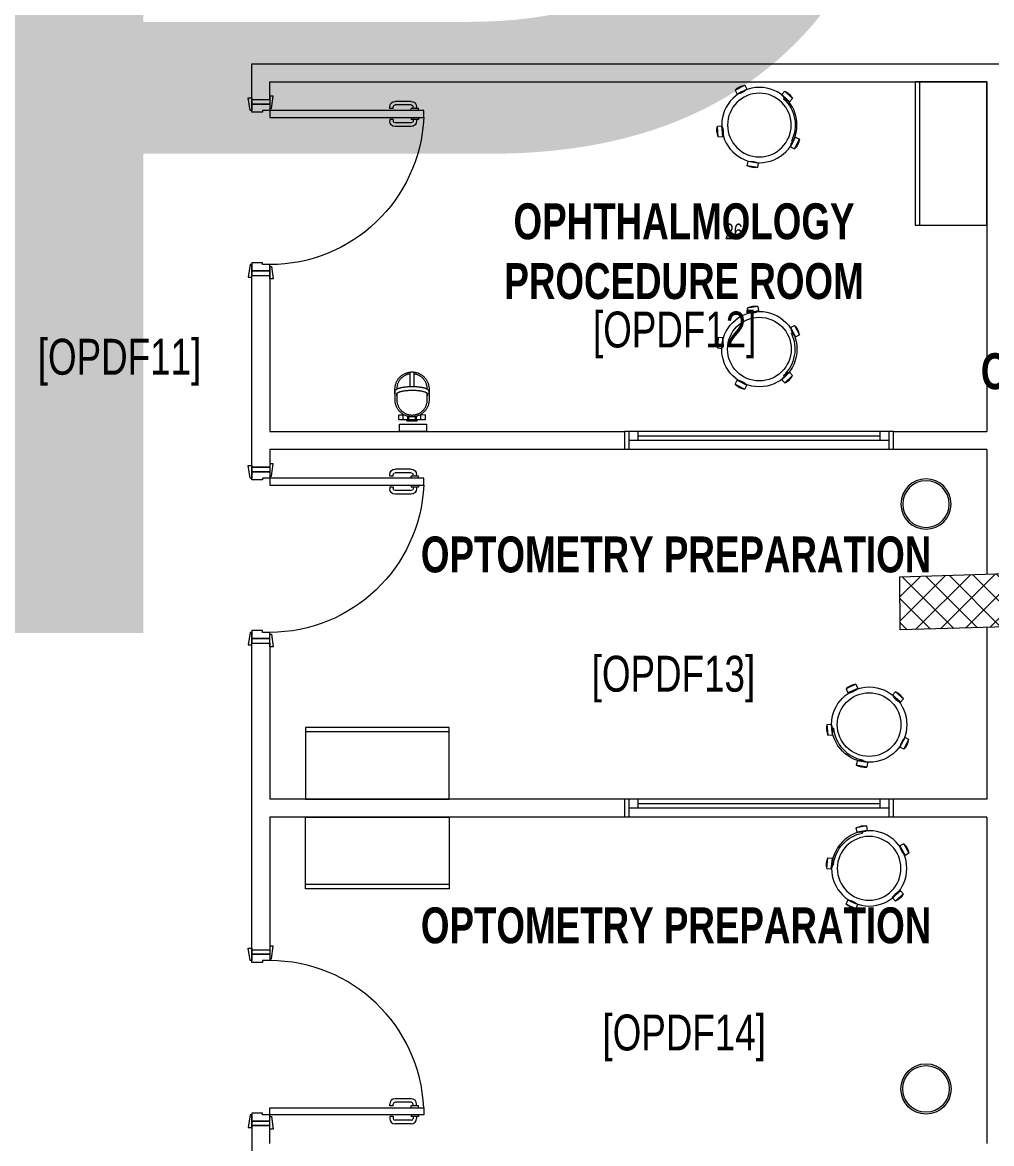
# Model space of a CAD drawing. Header units: millimetres. Extents: x -2143172 to 5255, y -610845 to 279739.
# Drawn here: x -1254470 to -1249064, y -28435 to -22184 of the extents above; entities that cross this region are included whole.
import ezdxf

# ---------------------------------------------------------------- set-up
doc = ezdxf.new("R2010")
doc.units = ezdxf.units.MM
doc.header["$LTSCALE"] = 30
doc.layers.get('0').update_dxf_attribs({"lineweight": 5})
for name, color, linetype, lineweight in [('72_EGR_BASE_TEXT', 7, 'Continuous', 5), ('72_EGR_EQP_TAG', 142, 'Continuous', 5), ('Aluminum', 7, 'Continuous', 5), ('C-HYDR-CTCH', 6, 'Continuous', 5), ('Hatch', 252, 'Continuous', 5), ('LOADING', 163, 'Continuous', 5), ('Structure', 20, 'Continuous', 5), ('Title', 7, 'Continuous', 5), ('Walls', 32, 'Continuous', 5)]:
    doc.layers.add(name, color=color, linetype=linetype, lineweight=lineweight)
doc.layers.add('Wooden Joinery', color=7, linetype='Continuous', lineweight=5, true_color=0x521300)
doc.styles.get("Standard").update_dxf_attribs({"font": ''})
doc.styles.add('X3G_ENTITY_257CFD', font='swisscl.ttf', dxfattribs={"height": 200})
doc.styles.add('X3G_ENTITY_9EC9', font='swisscl.ttf', dxfattribs={"height": 0.2})
doc.styles.add('X3G_ENTITY_9F38', font='swisscl.ttf', dxfattribs={"height": 0.2})
doc.styles.get('Standard').set_extended_font_data('@Arial Unicode MS')

# ---------------------------------------------------------------- blocks, each defined once
blk = doc.blocks.new('A$C72370EFE')
at = {"layer": 'Wooden Joinery'}
for p, q in [((-0.01, -0.04), (-0.02, -0.04)), ((-0.01, -0.06), (-0.02, -0.06)), ((-0.01, -0.03), (-0.01, -0.07)), ((0, -0.03), (-0.01, -0.03)), ((0.04, -0.03), (0.05, -0.03)), ((0.05, -0.03), (0.05, -0.07)), ((0.05, -0.04), (0.06, -0.04)), ((0.05, -0.06), (0.06, -0.06)), ((-0.05, -0.07), (-0.05, -0.16)), ((-0.03, -0.07), (-0.03, -0.16)), ((0, -0.07), (-0.01, -0.07)), ((0.04, -0.07), (0.05, -0.07)), ((0.07, -0.07), (0.07, -0.16)), ((0.09, -0.07), (0.09, -0.16)), ((-0.01, -0.17), (-0.02, -0.17)), ((-0.01, -0.17), (-0.01, -0.19)), ((0.05, -0.17), (0.06, -0.17)), ((0.05, -0.17), (0.05, -0.19)), ((-0.01, -0.19), (-0.02, -0.19)), ((0.05, -0.19), (0.06, -0.19))]:
    blk.add_line(p, q, dxfattribs=at)
for centre, radius, start, end in [((-0.02, -0.07), 0.03, 90, 180), ((-0.02, -0.07), 0.01, 90, 180), ((0.06, -0.07), 0.03, 0, 90), ((0.06, -0.07), 0.01, 0, 90), ((-0.02, -0.16), 0.03, 180, 270), ((-0.02, -0.16), 0.01, 180, 270), ((0.06, -0.16), 0.01, 270, 0), ((0.06, -0.16), 0.03, 270, 0)]:
    blk.add_arc(centre, radius, start, end, dxfattribs=at)
blk = doc.blocks.new('A$C5DAD61B4')
at = {"layer": 'Wooden Joinery'}
for points in [[(80, 959.1), (80, 969.1), (10, 979.1), (10, 959.1)], [(940, 959.1), (940, 969.1), (1010, 979.1), (1010, 959.1)], [(70, 859.1), (70, 849.1), (0, 839.1), (0, 859.1)], [(120, 859.1), (120, 0), (80, 0), (80, 859.1)], [(950, 859.1), (950, 849.1), (1020, 839.1), (1020, 859.1)]]:
    blk.add_lwpolyline(points, close=True, dxfattribs=at)
for points in [[(45, 859.1), (45, 959.1), (20, 959.1), (20, 859.1), (45, 859.1)], [(45, 859.1), (80, 859.1), (80, 899.1), (90, 899.1), (90, 959.1), (45, 959.1), (45, 859.1)], [(975, 859.1), (940, 859.1), (940, 899.1), (930, 899.1), (930, 959.1), (975, 959.1), (975, 859.1)], [(975, 859.1), (975, 959.1), (1000, 959.1), (1000, 859.1), (975, 859.1)]]:
    blk.add_lwpolyline(points, dxfattribs=at)
blk.add_arc((80, 859.1), 860, 272.66603, 0, dxfattribs=at)
at = {"layer": 'Wooden Joinery', "xscale": 999.9999999998854, "yscale": 999.9999999998854, "zscale": 999.9999999998854, "rotation": 180}
blk.add_blockref('A$C72370EFE', (120, 0), dxfattribs=at)
blk = doc.blocks.new('A$C47696aed')
at = {"layer": 'Hatch'}
h = blk.add_hatch(dxfattribs=at)
h.set_pattern_fill('ANSI37', color=256, scale=30)
h.paths.add_polyline_path([(50952.7, 21917.9), (50348.7, 21909.7), (50352.6, 21621.3), (50956.6, 21629.5)])
h.paths.add_polyline_path([(43791.9, 21910.1), (43208.4, 21904.7), (43188.5, 21613.3), (43772, 21618.7)])
h.paths.add_polyline_path([(29414.9, 21902.8), (28815.8, 21898.7), (28810.1, 21605.6), (29409.2, 21609.7)])
h.paths.add_polyline_path([(36600.2, 21904.9), (35999, 21897.4), (35990.7, 21611.8), (36591.9, 21619.3)])
h.paths.add_polyline_path([(22195.7, 21912), (21589.3, 21890.2), (21603.8, 21597.6), (22210.2, 21619.5)])
h.paths.add_polyline_path([(15459.1, 21901.7), (14237.2, 21925.6), (14230.7, 21629.5), (15452.7, 21605.5)])
h.paths.add_polyline_path([(15473.2, 14701.6), (14258.2, 14685.8), (14244.7, 14393.4), (15459.7, 14409.1)])
h.paths.add_polyline_path([(15447.1, 7508.4), (14244, 7492.4), (14238.3, 7199.4), (15441.4, 7215.3)])
h.paths.add_polyline_path([(15465.6, 309.7), (14269, 298.3), (14271.8, 3.8), (15468.5, 15.2)])
h.paths.add_polyline_path([(7830.6, 311.8), (7227.1, 308.1), (7237.7, 22.6), (7841.3, 26.3)])
h.paths.add_polyline_path([(7815.2, 7509.8), (7218.4, 7511.4), (7218.2, 7210.2), (7815.1, 7208.6)])
h.paths.add_polyline_path([(7825.1, 14699.4), (7205.8, 14700.6), (7195.2, 14397.6), (7814.5, 14396.4)])
h.paths.add_polyline_path([(7801.7, 21878.7), (7201.1, 21893.2), (7197.5, 21603.6), (7798.1, 21589.1)])
h.paths.add_polyline_path([(602.6, 21876.9), (0, 21899.6), (1.9, 21611.2), (604.5, 21588.5)])
h.paths.add_polyline_path([(610.4, 7498.6), (8.3, 7491.6), (11.7, 7200), (613.7, 7206.9)])
h.paths.add_polyline_path([(627.9, 303.9), (29.5, 302.9), (34.3, 2.3), (632.7, 3.3)])
h.paths.add_polyline_path([(22214.6, 317.2), (21608.9, 304.3), (21614.6, 3.1), (22220.3, 16)])
h.paths.add_polyline_path([(22208.1, 7509.7), (21613.7, 7492.1), (21615.8, 7195.5), (22210.2, 7213.1)])
h.paths.add_polyline_path([(22199.3, 14717.7), (21600.4, 14710), (21604.4, 14409.9), (22203.4, 14417.6)])
h.paths.add_polyline_path([(29399.7, 14702.4), (28797.7, 14707.1), (28802, 14415), (29403.9, 14410.3)])
h.paths.add_polyline_path([(29403.4, 7519.8), (28799.6, 7502.2), (28813, 7202.1), (29413.1, 7223.2)])
h.paths.add_polyline_path([(29419.5, 303.8), (28815.7, 310.4), (28813.3, 24.7), (29417.2, 18.1)])
h.paths.add_polyline_path([(36618, 314.2), (36020.7, 299.7), (36029.7, 0), (36627, 14.6)])
h.paths.add_polyline_path([(36610.7, 7502.6), (36009.5, 7504.5), (36010.6, 7207.3), (36611.9, 7205.4)])
h.paths.add_polyline_path([(36574.3, 14706.4), (35993.4, 14711.1), (36013.1, 14421.3), (36594, 14416.6)])
h.paths.add_polyline_path([(43777.6, 14705.7), (43180, 14719.4), (43182, 14427.5), (43779.6, 14413.8)])
h.paths.add_polyline_path([(43778.6, 7507.1), (43210.2, 7499.5), (43212, 7205.4), (43780.5, 7213)])
h.paths.add_polyline_path([(43815.7, 310), (43210.4, 307.3), (43211.8, 2.8), (43817, 5.4)])
h.paths.add_polyline_path([(50989.9, 309.5), (50401.9, 325.5), (50388.7, 18.3), (50976.7, 2.3)])
h.paths.add_polyline_path([(50974.1, 7508.9), (50370.9, 7510), (50368.9, 7213.4), (50972.2, 7212.3)])
at = {"layer": 'C-HYDR-CTCH', "color": 4, "flags": 128}
blk.add_lwpolyline([(22208.1, 7509.7), (22210.2, 7213.1), (21615.8, 7195.5), (21613.7, 7492.1), (22208.1, 7509.7)], dxfattribs=at)
blk = doc.blocks.new('GF21027-P')
at = {"color": 0}
for p, q in [((0.4, 0.4), (-0.4, 0.4)), ((-0.4, 0.4), (-0.4, 0)), ((0.4, 0), (0.4, 0.4)), ((-0.4, 0.025), (0.4, 0.025)), ((-0.4, 0), (0.4, 0))]:
    blk.add_line(p, q, dxfattribs=at)
blk = doc.blocks.new('HF10037B-P')
at = {"color": 0}
for p, q in [((0.2459, 0.134), (0.1859, 0.134)), ((0.1859, 0.134), (0.1859, 0.109)), ((0.2459, 0.134), (0.2459, 0.109)), ((0.2459, 0.109), (0.1859, 0.109)), ((0, 0), (-0.0142, -0.0583)), ((0, 0), (0.0243, -0.0059)), ((-0.0142, -0.0583), (0.01, -0.0642)), ((0.0243, -0.0059), (0.01, -0.0642)), ((0.4069, -0.0417), (0.4165, -0.0387)), ((0.4071, -0.0094), (0.431, -0.0018)), ((0.4071, -0.0094), (0.4255, -0.0665)), ((0.4255, -0.0665), (0.4493, -0.0589)), ((0.431, -0.0018), (0.4493, -0.0589)), ((0.0524, -0.2725), (0.0674, -0.2525)), ((0.0524, -0.2725), (0.1004, -0.3085)), ((0.0674, -0.2525), (0.1154, -0.2885)), ((0.1004, -0.3085), (0.1154, -0.2885)), ((0.3125, -0.2897), (0.362, -0.2558)), ((0.3266, -0.3103), (0.3125, -0.2897)), ((0.3266, -0.3103), (0.3761, -0.2764)), ((0.3267, -0.268), (0.3323, -0.2763)), ((0.3761, -0.2764), (0.362, -0.2558))]:
    blk.add_line(p, q, dxfattribs=at)
for radius in [0.21, 0.1775]:
    blk.add_circle((0.2161, -0.1014), radius, dxfattribs=at)
for centre, radius, start, end in [((0.2159, 0.0465), 0.0925, 71.07536, 108.92464), ((0.2159, 0.1965), 0.0925, 251.07536, 288.92464), ((0.0779, -0.0499), 0.0925, 147.34193, 185.19122), ((-0.0678, -0.0143), 0.0925, 327.34193, 5.19122), ((0.2161, -0.1014), 0.2, 303.60368, 17.3657), ((0.4996, -0.0113), 0.0925, 178.84116, 216.69044), ((0.3568, -0.057), 0.0925, 358.84116, 36.69044), ((0.1289, -0.2205), 0.0925, 214.18748, 252.03677), ((0.0389, -0.3404), 0.0925, 34.18748, 72.03677), ((0.3867, -0.3449), 0.0925, 105.51211, 143.3614), ((0.3019, -0.2212), 0.0925, 285.51211, 323.3614)]:
    blk.add_arc(centre, radius, start, end, dxfattribs=at)
blk = doc.blocks.new('ME12818-P')
for p, q in [((-0.0723, 0.1635), (0.0777, 0.1635)), ((-0.0723, 0.1635), (-0.0723, 0.1385)), ((-0.0389, 0.1385), (-0.0723, 0.1385)), ((-0.0468, 0.1635), (-0.0468, 0.1385)), ((-0.0262, 0.1712), (0.0316, 0.1712)), ((-0.0262, 0.1712), (-0.0262, 0.1635)), ((-0.0212, 0.1712), (-0.0212, 0.145)), ((-0.0148, 0.1485), (-0.0184, 0.1635)), ((0.0202, 0.1485), (-0.0148, 0.1485)), ((-0.0123, 0.1485), (-0.0123, 0.1471)), ((0.0177, 0.1471), (0.0177, 0.1485)), ((0.0238, 0.1635), (0.0202, 0.1485)), ((0.0266, 0.1712), (0.0266, 0.145)), ((0.0316, 0.1712), (0.0316, 0.1635)), ((0.0777, 0.1385), (0.0442, 0.1385)), ((0.0521, 0.1635), (0.0521, 0.1385)), ((0.0777, 0.1635), (0.0777, 0.1385)), ((-0.0923, 0.0534), (-0.0923, -0.0066)), ((-0.0913, 0.0311), (-0.0913, 0.0053)), ((-0.0833, 0.0208), (-0.0833, 0.0311)), ((-0.0823, 0.018), (-0.0823, 0.0534)), ((0.0877, 0.0534), (0.0877, 0.018)), ((0.0887, 0.0311), (0.0887, 0.0208)), ((0.0967, 0.0053), (0.0967, 0.0311)), ((0.0977, -0.0066), (0.0977, 0.0534)), ((-0.0823, -0.0066), (-0.0823, -0.006)), ((-0.0053, -0.0205), (0.0107, -0.0205)), ((0.0877, -0.0061), (0.0877, -0.0066)), ((-0.0053, -0.0996), (-0.0058, -0.0996)), ((0.0107, -0.0996), (-0.0053, -0.0996)), ((0.0111, -0.0996), (0.0107, -0.0996))]:
    blk.add_line(p, q)
at = {"flags": 128}
for points in [[(0.0977, 0.0534), (0.0976, 0.0572), (0.0974, 0.061), (0.097, 0.0648), (0.0965, 0.0685), (0.0958, 0.0723), (0.095, 0.076), (0.094, 0.0796), (0.0929, 0.0833), (0.0916, 0.0869), (0.0902, 0.0904), (0.0886, 0.0939), (0.087, 0.0973), (0.0851, 0.1006), (0.0832, 0.1038), (0.0811, 0.107), (0.0789, 0.1101), (0.0766, 0.1131), (0.0741, 0.116), (0.0716, 0.1188), (0.0689, 0.1215), (0.0661, 0.1241), (0.0632, 0.1266), (0.0602, 0.129), (0.0572, 0.1312), (0.054, 0.1333), (0.0508, 0.1353), (0.0475, 0.1372), (0.0441, 0.1389), (0.0406, 0.1405), (0.0371, 0.1419), (0.0335, 0.1432), (0.0299, 0.1444), (0.0263, 0.1454), (0.0226, 0.1463), (0.0188, 0.147), (0.0151, 0.1476), (0.0113, 0.148), (0.0075, 0.1483), (0.0037, 0.1484), (-0.0001, 0.1483), (-0.0039, 0.1482), (-0.0077, 0.1478), (-0.0114, 0.1473), (-0.0152, 0.1467), (-0.0189, 0.1459), (-0.0226, 0.145), (-0.0262, 0.1439), (-0.0298, 0.1427), (-0.0334, 0.1413), (-0.0368, 0.1398), (-0.0403, 0.1381), (-0.0436, 0.1363), (-0.0469, 0.1344), (-0.0501, 0.1324), (-0.0532, 0.1302), (-0.0562, 0.1279), (-0.0592, 0.1255), (-0.062, 0.1229), (-0.0647, 0.1203), (-0.0674, 0.1176), (-0.0699, 0.1147), (-0.0723, 0.1118), (-0.0745, 0.1087), (-0.0767, 0.1056), (-0.0787, 0.1024), (-0.0806, 0.0991), (-0.0824, 0.0957), (-0.084, 0.0923), (-0.0855, 0.0888), (-0.0868, 0.0852), (-0.088, 0.0816), (-0.0891, 0.078), (-0.09, 0.0743), (-0.0907, 0.0705), (-0.0914, 0.0668), (-0.0918, 0.063), (-0.0921, 0.0592), (-0.0923, 0.0554), (-0.0923, 0.0534)], [(-0.0823, 0.0534), (-0.0822, 0.0568), (-0.082, 0.0602), (-0.0817, 0.0636), (-0.0812, 0.0669), (-0.0806, 0.0703), (-0.0799, 0.0736), (-0.079, 0.0769), (-0.078, 0.0801), (-0.0769, 0.0833), (-0.0756, 0.0865), (-0.0742, 0.0896), (-0.0727, 0.0926), (-0.0711, 0.0956), (-0.0693, 0.0985), (-0.0675, 0.1014), (-0.0655, 0.1041), (-0.0634, 0.1068), (-0.0612, 0.1094), (-0.0589, 0.1119), (-0.0565, 0.1144), (-0.054, 0.1167), (-0.0515, 0.1189), (-0.0488, 0.121), (-0.0461, 0.123), (-0.0432, 0.1249), (-0.0403, 0.1267), (-0.0374, 0.1284), (-0.0343, 0.1299), (-0.0313, 0.1313), (-0.0281, 0.1326), (-0.0249, 0.1338), (-0.0217, 0.1348), (-0.0184, 0.1357), (-0.0151, 0.1365), (-0.0118, 0.1371), (-0.0084, 0.1377), (-0.005, 0.138), (-0.0016, 0.1383), (0.0018, 0.1384), (0.0052, 0.1383), (0.0086, 0.1382), (0.012, 0.1379), (0.0153, 0.1374), (0.0187, 0.1369), (0.022, 0.1362), (0.0253, 0.1353), (0.0286, 0.1344), (0.0318, 0.1333), (0.0349, 0.132), (0.0381, 0.1307), (0.0411, 0.1292), (0.0441, 0.1276), (0.0471, 0.1259), (0.0499, 0.1241), (0.0527, 0.1221), (0.0554, 0.1201), (0.058, 0.1179), (0.0606, 0.1156), (0.063, 0.1133), (0.0654, 0.1108), (0.0676, 0.1082), (0.0698, 0.1056), (0.0718, 0.1029), (0.0737, 0.1001), (0.0755, 0.0972), (0.0772, 0.0943), (0.0788, 0.0912), (0.0803, 0.0882), (0.0816, 0.085), (0.0828, 0.0819), (0.0839, 0.0786), (0.0848, 0.0754), (0.0856, 0.0721), (0.0863, 0.0687), (0.0868, 0.0654), (0.0873, 0.062), (0.0875, 0.0586), (0.0877, 0.0552), (0.0877, 0.0534)], [(-0.0913, 0.0053), (-0.0912, 0.004), (-0.0909, 0.0028), (-0.0905, 0.0016), (-0.0898, 0.0005), (-0.089, -0.0007), (-0.0881, -0.0017), (-0.0871, -0.0028), (-0.0859, -0.0038), (-0.0845, -0.0047), (-0.0831, -0.0057), (-0.0815, -0.0066), (-0.0798, -0.0075), (-0.078, -0.0083), (-0.076, -0.0092), (-0.0739, -0.01), (-0.0718, -0.0108), (-0.0695, -0.0116), (-0.067, -0.0123), (-0.0645, -0.013), (-0.0619, -0.0137), (-0.0592, -0.0144), (-0.0563, -0.015), (-0.0534, -0.0156), (-0.0504, -0.0162), (-0.0473, -0.0167), (-0.0442, -0.0172), (-0.0409, -0.0177), (-0.0376, -0.0181), (-0.0343, -0.0185), (-0.0308, -0.0189), (-0.0274, -0.0192), (-0.0238, -0.0195), (-0.0203, -0.0198), (-0.0167, -0.02), (-0.013, -0.0202), (-0.0094, -0.0203), (-0.0057, -0.0204), (-0.002, -0.0205), (0.0017, -0.0205), (0.0054, -0.0205), (0.0091, -0.0204), (0.0128, -0.0204), (0.0164, -0.0202), (0.0201, -0.0201), (0.0237, -0.0199), (0.0273, -0.0196), (0.0309, -0.0194), (0.0344, -0.0191), (0.0378, -0.0187), (0.0412, -0.0183), (0.0446, -0.0179), (0.0478, -0.0175), (0.051, -0.017), (0.0542, -0.0165), (0.0572, -0.0159), (0.0602, -0.0153), (0.063, -0.0147), (0.0658, -0.0141), (0.0685, -0.0134), (0.0711, -0.0127), (0.0735, -0.012), (0.0759, -0.0112), (0.0782, -0.0104), (0.0803, -0.0096), (0.0823, -0.0088), (0.0842, -0.008), (0.086, -0.0071), (0.0876, -0.0062), (0.0892, -0.0052), (0.0906, -0.0043), (0.0918, -0.0033), (0.093, -0.0023), (0.094, -0.0012), (0.0948, -0.0002), (0.0955, 0.001), (0.0961, 0.0022), (0.0965, 0.0034), (0.0967, 0.0046), (0.0967, 0.0053)], [(-0.0833, 0.0208), (-0.0833, 0.0202), (-0.0831, 0.0195), (-0.0829, 0.0189), (-0.0825, 0.0182), (-0.082, 0.0175), (-0.0813, 0.0167), (-0.0805, 0.016), (-0.0796, 0.0152), (-0.0785, 0.0144), (-0.0773, 0.0136), (-0.076, 0.0128), (-0.0745, 0.012), (-0.0729, 0.0113), (-0.0711, 0.0105), (-0.0692, 0.0098), (-0.0672, 0.009), (-0.0651, 0.0083), (-0.0629, 0.0077), (-0.0606, 0.007), (-0.0581, 0.0064), (-0.0556, 0.0057), (-0.053, 0.0052), (-0.0502, 0.0046), (-0.0474, 0.0041), (-0.0445, 0.0036), (-0.0416, 0.0031), (-0.0385, 0.0027), (-0.0354, 0.0022), (-0.0322, 0.0019), (-0.029, 0.0015), (-0.0257, 0.0012), (-0.0224, 0.0009), (-0.019, 0.0007), (-0.0156, 0.0005), (-0.0122, 0.0003), (-0.0087, 0.0002), (-0.0052, 0.0001), (-0.0017, 0), (0.0017, 0), (0.0052, 0), (0.0087, 0), (0.0122, 0.0001), (0.0157, 0.0002), (0.0191, 0.0004), (0.0226, 0.0006), (0.026, 0.0008), (0.0293, 0.0011), (0.0326, 0.0014), (0.0359, 0.0017), (0.0391, 0.002), (0.0422, 0.0024), (0.0453, 0.0029), (0.0483, 0.0033), (0.0513, 0.0038), (0.0541, 0.0043), (0.0569, 0.0049), (0.0596, 0.0054), (0.0622, 0.006), (0.0647, 0.0067), (0.067, 0.0073), (0.0693, 0.008), (0.0715, 0.0087), (0.0736, 0.0094), (0.0755, 0.0101), (0.0773, 0.0109), (0.079, 0.0116), (0.0806, 0.0124), (0.082, 0.0132), (0.0833, 0.014), (0.0844, 0.0147), (0.0854, 0.0155), (0.0863, 0.0163), (0.087, 0.0171), (0.0876, 0.0178), (0.0881, 0.0185), (0.0884, 0.0192), (0.0886, 0.0198), (0.0887, 0.0204), (0.0887, 0.0208)], [(-0.0923, -0.0066), (-0.0922, -0.0104), (-0.092, -0.0142), (-0.0916, -0.018), (-0.0911, -0.0217), (-0.0904, -0.0255), (-0.0896, -0.0292), (-0.0886, -0.0329), (-0.0875, -0.0365), (-0.0862, -0.0401), (-0.0848, -0.0436), (-0.0833, -0.0471), (-0.0816, -0.0505), (-0.0797, -0.0538), (-0.0778, -0.0571), (-0.0757, -0.0603), (-0.0735, -0.0633), (-0.0712, -0.0663), (-0.0687, -0.0693), (-0.0662, -0.0721), (-0.0635, -0.0748), (-0.0607, -0.0774), (-0.0578, -0.0798), (-0.0549, -0.0822), (-0.0518, -0.0844), (-0.0486, -0.0866), (-0.0454, -0.0885), (-0.0421, -0.0904), (-0.0387, -0.0921), (-0.0352, -0.0937), (-0.0317, -0.0952), (-0.0282, -0.0965), (-0.0245, -0.0976), (-0.0209, -0.0986), (-0.0172, -0.0995), (-0.0135, -0.1002), (-0.0097, -0.1008), (-0.0059, -0.1012), (-0.0021, -0.1015), (0.0017, -0.1016), (0.0055, -0.1016), (0.0093, -0.1014), (0.013, -0.101), (0.0168, -0.1006), (0.0206, -0.0999), (0.0243, -0.0991), (0.028, -0.0982), (0.0316, -0.0971), (0.0352, -0.0959), (0.0387, -0.0945), (0.0422, -0.093), (0.0456, -0.0913), (0.049, -0.0896), (0.0523, -0.0876), (0.0555, -0.0856), (0.0586, -0.0834), (0.0616, -0.0811), (0.0646, -0.0787), (0.0674, -0.0762), (0.0701, -0.0735), (0.0727, -0.0708), (0.0753, -0.0679), (0.0776, -0.065), (0.0799, -0.0619), (0.0821, -0.0588), (0.0841, -0.0556), (0.086, -0.0523), (0.0878, -0.0489), (0.0894, -0.0455), (0.0909, -0.042), (0.0922, -0.0384), (0.0934, -0.0348), (0.0945, -0.0312), (0.0954, -0.0275), (0.0961, -0.0238), (0.0967, -0.02), (0.0972, -0.0162), (0.0975, -0.0125), (0.0977, -0.0087), (0.0977, -0.0066)], [(-0.0073, -0.091), (-0.0099, -0.0907), (-0.0133, -0.0901), (-0.0166, -0.0894), (-0.0199, -0.0886), (-0.0232, -0.0876), (-0.0264, -0.0865), (-0.0296, -0.0853), (-0.0327, -0.0839), (-0.0357, -0.0824), (-0.0387, -0.0808), (-0.0417, -0.0791), (-0.0445, -0.0773), (-0.0473, -0.0753), (-0.05, -0.0733), (-0.0527, -0.0711), (-0.0552, -0.0689), (-0.0576, -0.0665), (-0.06, -0.064), (-0.0622, -0.0615), (-0.0644, -0.0588), (-0.0664, -0.0561), (-0.0683, -0.0533), (-0.0701, -0.0504), (-0.0718, -0.0475), (-0.0734, -0.0445), (-0.0749, -0.0414), (-0.0762, -0.0383), (-0.0774, -0.0351), (-0.0785, -0.0319), (-0.0794, -0.0286), (-0.0802, -0.0253), (-0.0809, -0.022), (-0.0815, -0.0186), (-0.0819, -0.0152), (-0.0821, -0.0118), (-0.0823, -0.0084), (-0.0823, -0.0066)], [(-0.0073, -0.0204), (-0.0073, -0.0976)], [(0.0877, -0.0066), (0.0876, -0.01), (0.0874, -0.0134), (0.0871, -0.0168), (0.0866, -0.0202), (0.086, -0.0235), (0.0853, -0.0268), (0.0844, -0.0301), (0.0834, -0.0334), (0.0822, -0.0366), (0.081, -0.0397), (0.0796, -0.0428), (0.0781, -0.0459), (0.0765, -0.0488), (0.0747, -0.0518), (0.0728, -0.0546), (0.0709, -0.0574), (0.0688, -0.0601), (0.0666, -0.0627), (0.0643, -0.0652), (0.0619, -0.0676), (0.0594, -0.0699), (0.0569, -0.0721), (0.0542, -0.0742), (0.0514, -0.0762), (0.0486, -0.0781), (0.0457, -0.0799), (0.0428, -0.0816), (0.0397, -0.0831), (0.0366, -0.0845), (0.0335, -0.0858), (0.0303, -0.087), (0.0271, -0.088), (0.0238, -0.089), (0.0205, -0.0897), (0.0171, -0.0904), (0.0138, -0.0909), (0.0127, -0.091)], [(0.0127, -0.0976), (0.0127, -0.0204)], [(-0.0059, -0.0995), (-0.0062, -0.0994), (-0.0066, -0.0992), (-0.0069, -0.0989), (-0.0071, -0.0985), (-0.0073, -0.0981), (-0.0073, -0.0976)], [(0.0127, -0.0976), (0.0126, -0.0981), (0.0125, -0.0985), (0.0123, -0.0989), (0.0119, -0.0992), (0.0116, -0.0994), (0.0113, -0.0995)]]:
    blk.add_lwpolyline(points, dxfattribs=at)
for centre, major_axis, start_param, end_param in [((-0.0053, -0.02), (0.002, 0), 3.665191, 4.712389), ((0.0107, -0.02), (-0.002, 0), 1.570796, 2.617994)]:
    blk.add_ellipse(centre, major_axis=major_axis, ratio=0.262075, start_param=start_param, end_param=end_param)
blk = doc.blocks.new('WM00001-P')
blk.add_circle((0, 0), 0.14)
at = {"color": 8}
blk.add_circle((0, 0), 0.13, dxfattribs=at)

msp = doc.modelspace()

# ---------------------------------------------------------------- linework, layer by layer
at = {"layer": 'Aluminum', "color": 5}
for p, q in [((-1249611.1, -24464.7), (-1251111.1, -24464.7)), ((-1251086.1, -24564.7), (-1251086.1, -24464.7)), ((-1251036.1, -24514.7), (-1251036.1, -24464.7)), ((-1251036.1, -24489.7), (-1249686.1, -24489.7)), ((-1249686.1, -24514.7), (-1249686.1, -24464.7)), ((-1249636.1, -24564.7), (-1249636.1, -24464.7)), ((-1249636.1, -24514.7), (-1251086.1, -24514.7)), ((-1249611.1, -24564.7), (-1251111.1, -24564.7)), ((-1249611.1, -26514.7), (-1251111.1, -26514.7)), ((-1251086.1, -26614.7), (-1251086.1, -26514.7)), ((-1251036.1, -26564.7), (-1251036.1, -26514.7)), ((-1251036.1, -26539.7), (-1249686.1, -26539.7)), ((-1249686.1, -26564.7), (-1249686.1, -26514.7)), ((-1249636.1, -26614.7), (-1249636.1, -26514.7)), ((-1249611.1, -26614.7), (-1251111.1, -26614.7)), ((-1249636.1, -26564.7), (-1251086.1, -26564.7))]:
    msp.add_line(p, q, dxfattribs=at)
at = {"layer": 'LOADING', "extrusion": (4.6879e-08, -1.66552e-10, 1), "elevation": -0.2}
msp.add_lwpolyline([(-1252366.7, -24424.7), (-1252216.7, -24424.7), (-1252216.7, -24464.7), (-1252366.7, -24464.7)], close=True, dxfattribs=at)
at = {"layer": 'Walls'}
for p, q in [((-1253190.9, -22414.7), (-1246051.3, -22414.7)), ((-1253190.9, -22614.7), (-1253190.9, -22414.7)), ((-1253090.9, -22514.7), (-1249090.9, -22514.7)), ((-1253090.9, -22614.7, 0), (-1253090.9, -22514.7)), ((-1249090.9, -22514.7), (-1249090.9, -24464.7)), ((-1253190.9, -22614.7), (-1253090.9, -22614.7)), ((-1253190.9, -24664.7), (-1253190.9, -23554.7)), ((-1253090.9, -23554.7), (-1253090.9, -24464.7)), ((-1253190.9, -23594.7), (-1253090.9, -23594.7)), ((-1253090.9, -24464.7), (-1251111.1, -24464.7)), ((-1251111.1, -24564.7), (-1251111.1, -24464.7)), ((-1249611.1, -24464.7), (-1249090.9, -24464.7)), ((-1249611.1, -24564.7), (-1249611.1, -24464.7)), ((-1253090.9, -24564.7), (-1253090.9, -24664.7)), ((-1251111.1, -24564.7), (-1253090.9, -24564.7)), ((-1249090.9, -24564.7), (-1249611.1, -24564.7)), ((-1249090.9, -24564.7), (-1249090.9, -25260.5)), ((-1253090.9, -24664.7), (-1253190.9, -24664.7)), ((-1249090.9, -25557.1), (-1249090.9, -26514.7)), ((-1253190.9, -27354.7), (-1253190.9, -25644.7)), ((-1253190.9, -25644.7), (-1253090.9, -25644.7)), ((-1253090.9, -25644.7), (-1253090.9, -26514.7)), ((-1251111.1, -26514.7), (-1253090.9, -26514.7)), ((-1251111.1, -26614.7), (-1251111.1, -26514.7)), ((-1249090.9, -26514.7), (-1249611.1, -26514.7)), ((-1249611.1, -26614.7), (-1249611.1, -26514.7)), ((-1253090.9, -26614.7), (-1253090.9, -27354.7)), ((-1251111.1, -26614.7), (-1253090.9, -26614.7)), ((-1249090.9, -26614.7), (-1249611.1, -26614.7)), ((-1249090.9, -26614.7), (-1249090.9, -28434.7)), ((-1253190.9, -27354.7), (-1253090.9, -27354.7)), ((-1253190.9, -28334.7), (-1253190.9, -29284.7)), ((-1253090.9, -28334.7), (-1253190.9, -28334.7)), ((-1253090.9, -28434.7), (-1253090.9, -28334.7))]:
    msp.add_line(p, q, dxfattribs=at)

# ---------------------------------------------------------------- block references
at = {"layer": 'LOADING', "extrusion": (5.16784e-10, -1.18646e-09, -1), "xscale": 999.9999999999987, "yscale": 999.9999999999987, "zscale": 999.9999999999987, "rotation": 189.0957593830492}
msp.add_blockref('HF10037B-P', (1250589.3, -22822.6, 0.1), dxfattribs=at)
at = {"layer": 'LOADING', "color": 1, "yscale": 1000, "zscale": 1000}
for p, xscale, rotation in [((-1249490.9, -22914.7, -0.1), 1000, 270.0000000209116), ((-1252490.9, -26114.7, -0.1), 1000, 180.0000000209116), ((-1252490.9, -27014.7, -0.1), -1000, 359.9999999790885)]:
    msp.add_blockref('GF21027-P', p, dxfattribs=dict(at, xscale=xscale, rotation=rotation))
at = {"layer": 'LOADING', "extrusion": (5.16784e-10, 1.18646e-09, -1), "xscale": -999.9999999999989, "yscale": 999.999999999999, "zscale": 999.999999999999, "rotation": 350.9042406169507}
msp.add_blockref('HF10037B-P', (1250589.3, -23939.6, 0.1), dxfattribs=at)
at = {"layer": 'LOADING', "extrusion": (4.73306e-08, -1.44096e-21, 1), "xscale": -1000, "yscale": 999.9999999999999, "zscale": 999.9999999999999, "rotation": 180.2454464877884}
msp.add_blockref('ME12818-P', (-1252300, -24234.7, -0.2), dxfattribs=at)
at = {"layer": 'LOADING', "extrusion": (-3.71182e-07, -7.42363e-07, -1), "xscale": 1000.000000000011, "yscale": 1000.000000000011, "zscale": 1000.000000000011, "rotation": 270.0000000024583}
msp.add_blockref('WM00001-P', (1249430.3, -24869.4, 0.6), dxfattribs=at)
at = {"layer": 'LOADING', "extrusion": (-2.79672e-08, 3.6788e-07, -1), "xscale": -1000.000000000001, "yscale": 1000.000000000001, "zscale": 999.999999999999, "rotation": 117.971696169471}
msp.add_blockref('HF10037B-P', (1249556.5, -25955.9, 0.1), dxfattribs=at)
at = {"layer": 'LOADING', "extrusion": (-2.79672e-08, -3.6788e-07, -1), "xscale": 1000.000000000001, "yscale": 1000.000000000001, "zscale": 1000.000000000001, "rotation": 62.02830383052903}
msp.add_blockref('HF10037B-P', (1249556.5, -27043.6, 0.1), dxfattribs=at)
at = {"layer": 'LOADING', "extrusion": (-3.71182e-07, 7.42363e-07, -1), "xscale": -1000.000000000011, "yscale": 1000.000000000011, "zscale": 1000.000000000005, "rotation": 269.9999999975416}
msp.add_blockref('WM00001-P', (1249430.3, -28130.1, 0.5), dxfattribs=at)
at = {"layer": 'Structure', "color": 3}
msp.add_blockref('A$C47696aed', (-1271190.2, -32767, 0), dxfattribs=at)
at = {"layer": 'Wooden Joinery', "xscale": -1, "rotation": 90}
for p in [(-1252231.8, -22594.7), (-1252231.8, -24644.7)]:
    msp.add_blockref('A$C5DAD61B4', p, dxfattribs=at)
at = {"layer": 'Wooden Joinery', "rotation": 90.00000000000001}
msp.add_blockref('A$C5DAD61B4', (-1252231.8, -28354.7), dxfattribs=at)

# ---------------------------------------------------------------- texts
at = {"layer": '72_EGR_BASE_TEXT', "char_height": 200, "attachment_point": 2, "style": 'X3G_ENTITY_9EC9'}
for s, insert, width in [('{\\fSwis721 LtCn BT|b1|i0|c0|p34;OPHTHALMOLOGY PROCEDURE ROOM}', (-1250780.1, -23193, 0), 2718.422), ('{\\fSwis721 LtCn BT|b1|i0|c0|p34;OBSTETRICS AND GYNAECOLOGY CONSULTATION / EXAMINATION ROOM}', (-1247376.4, -24028.8, 0), 3714.666)]:
    msp.add_mtext(s, dxfattribs=dict(at, insert=insert, width=width))
at = {"layer": '72_EGR_BASE_TEXT', "char_height": 200, "attachment_point": 2}
for s, insert, style in [('[OPDF12]', (-1250832.1, -23796.6, 0), 'X3G_ENTITY_9F38'), ('[OPDF11]', (-1253928.9, -23948.3, 0), 'X3G_ENTITY_9F38'), ('{\\fSwis721 LtCn BT|b1|i0|c0|p34;OPTOMETRY PREPARATION}', (-1250824.4, -25050.3, 0), 'X3G_ENTITY_9EC9'), ('[OPDF13]', (-1250839.1, -25715.3, 0), 'X3G_ENTITY_9F38'), ('{\\fSwis721 LtCn BT|b1|i0|c0|p34;OPTOMETRY PREPARATION}', (-1250824.4, -27118.1, 0), 'X3G_ENTITY_9EC9'), ('[OPDF14]', (-1250779.1, -27715.3, 0), 'X3G_ENTITY_9F38')]:
    msp.add_mtext(s, dxfattribs=dict(at, insert=insert, style=style))
at = {"layer": '72_EGR_EQP_TAG', "insert": (-1250502.9, -23306.1, -0.1), "char_height": 87.47, "attachment_point": 2, "style": 'X3G_ENTITY_257CFD'}
msp.add_mtext('26', dxfattribs=at)
at = {"layer": 'Title', "color": 3}
msp.add_text('OPD', height=6858, dxfattribs=at).set_placement((-1262925.9, -25588.4, 0.8))

doc.saveas('drawing.dxf')
